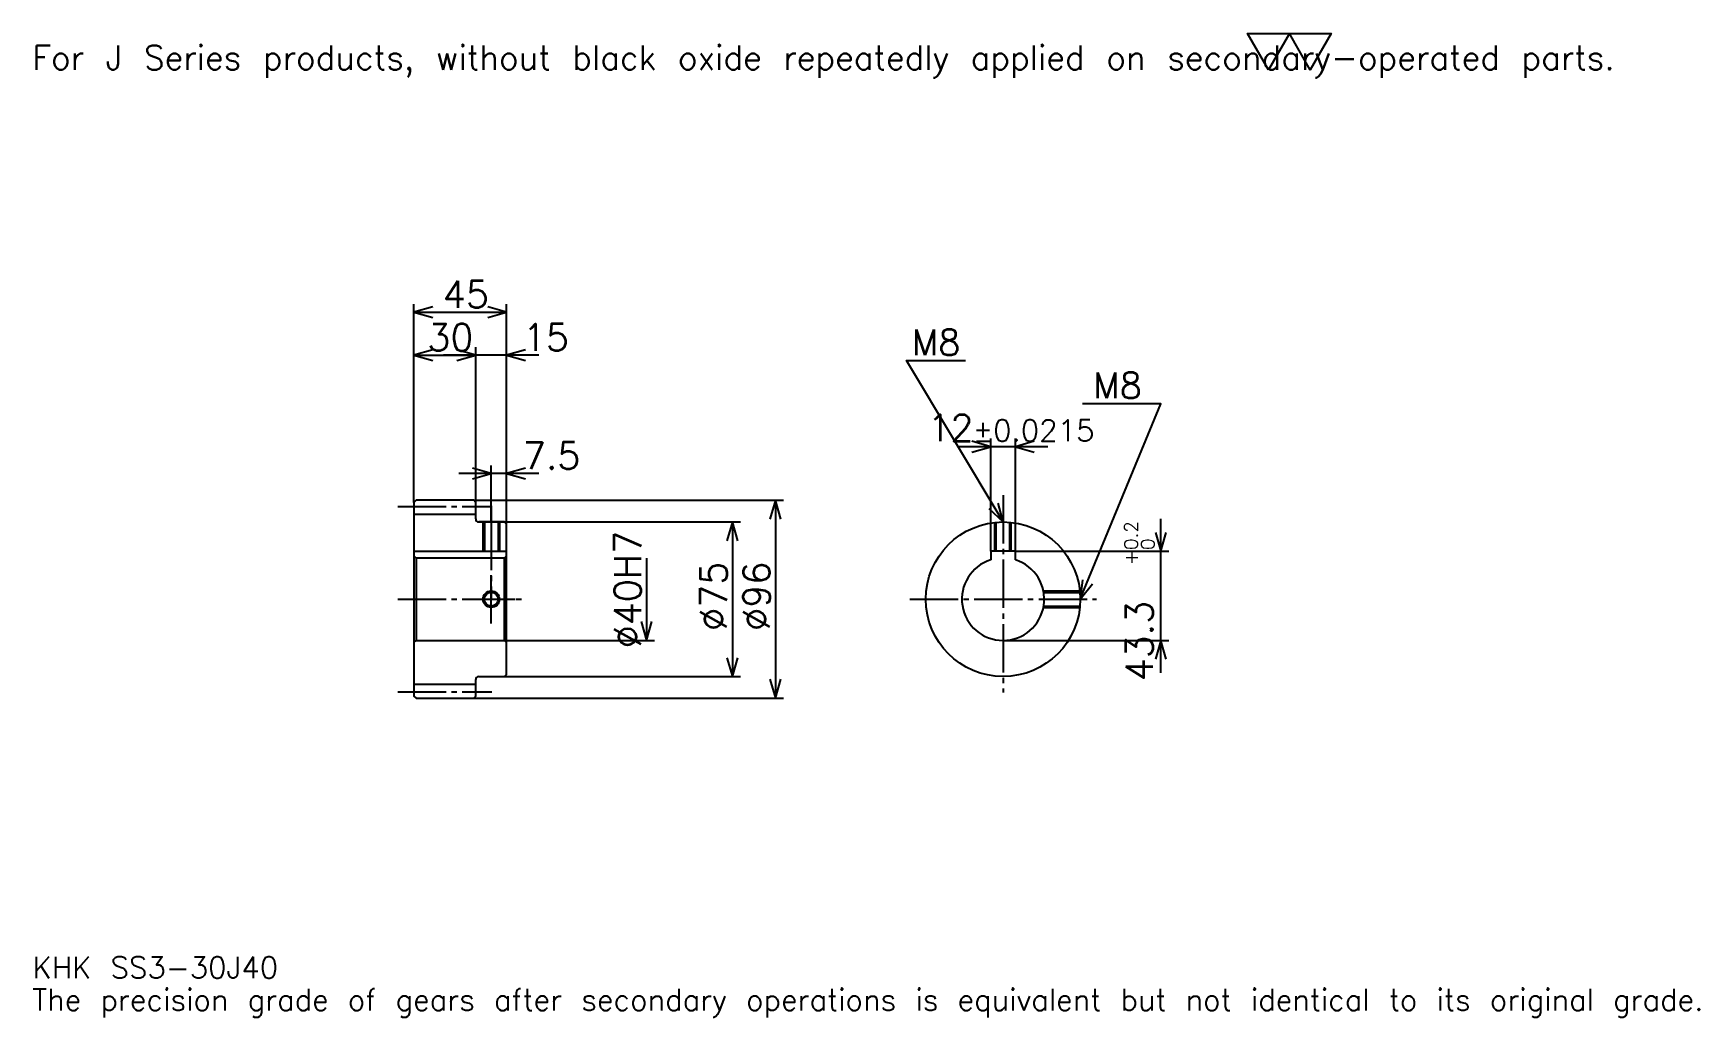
# Model space of a CAD drawing. Extents: x 27 to 835, y 10 to 487.
import ezdxf

# ---------------------------------------------------------------- set-up
doc = ezdxf.new("R2010")
doc.units = 0
doc.linetypes.add('DASHDOT', pattern=[31.304349, 23.478261, -2.608696, 2.608696, -2.608696])
doc.layers.get('0').update_dxf_attribs({"linetype": 'CONTINUOUS'})
doc.layers.add('DASHDOT', color=6, linetype='DASHDOT')
doc.styles.add('KANJI', font='TXT', dxfattribs={"bigfont": 'BIGFONT'})

msp = doc.modelspace()

# ---------------------------------------------------------------- linework, layer by layer
at = {"color": 5}
for p, q in [((211.304337, 260.608704), (211.304337, 355.82608)), ((211.304337, 351.913025), (256.304321, 351.913025)), ((256.304321, 260.608704), (256.304321, 355.82608)), ((241.304337, 260.608704), (241.304337, 334.956512)), ((211.304337, 331.043457), (241.304337, 331.043457)), ((271.956512, 331.043457), (225.652161, 331.043457)), ((518.934753, 286.630432), (475.630432, 286.630432)), ((491.282593, 235.908691), (491.282593, 290.543457)), ((503.282593, 235.908691), (503.282593, 290.543457)), ((248.804337, 260.608704), (248.804337, 277.565216)), ((271.956512, 273.652161), (233.152161, 273.652161)), ((211.304337, 259.608704), (211.304337, 260.608704)), ((240.304337, 260.608704), (256.304321, 260.608704)), ((241.304337, 259.608704), (241.304337, 260.608704)), ((248.804337, 250.108688), (248.804337, 260.608704)), ((248.804337, 250.108688), (248.804337, 260.608704)), ((256.304321, 260.608704), (390.652161, 260.608704)), ((256.304321, 249.108688), (256.304321, 260.608704)), ((386.739136, 260.608704), (386.739136, 164.608688)), ((573.913025, 176.956512), (573.913025, 251.560852)), ((242.804337, 250.108688), (256.304321, 250.108688)), ((256.304321, 250.108688), (369.782593, 250.108688)), ((365.869568, 250.108688), (365.869568, 175.108688)), ((503.282593, 235.908691), (577.826111, 235.908691)), ((324.130432, 232.608688), (324.130432, 192.608688)), ((256.304321, 192.608688), (328.043457, 192.608688)), ((497.282593, 192.608688), (577.826111, 192.608688)), ((242.804337, 175.108688), (256.304321, 175.108688)), ((256.304321, 175.108688), (369.782593, 175.108688)), ((240.304337, 164.608688), (256.304321, 164.608688)), ((256.304321, 164.608688), (390.652161, 164.608688))]:
    msp.add_line(p, q, dxfattribs=at)
at = {"color": 4}
for p, q in [((211.304337, 253.858688), (241.304337, 253.858688)), ((211.304337, 235.908691), (256.304321, 235.908691)), ((212.304337, 232.608688), (212.304337, 192.608688)), ((255.304337, 232.608688), (256.304321, 233.608688)), ((255.304337, 192.608688), (256.304321, 191.608688)), ((211.304337, 171.358688), (241.304337, 171.358688))]:
    msp.add_line(p, q, dxfattribs=at)
at = {"color": 7}
msp.add_lwpolyline([(626.086975, 469.565216), (615.913086, 487.200012), (656.608704, 487.200012), (646.434814, 469.565216), (636.260864, 487.200012), (626.086975, 469.565216)], dxfattribs=at)
at = {"color": 5}
for points in [[(220.434769, 354.521729), (211.304337, 351.913025), (220.434769, 349.304352)], [(247.173904, 349.304352), (256.304321, 351.913025), (247.173904, 354.521729)], [(220.434769, 333.652161), (211.304337, 331.043457), (220.434769, 328.434784)], [(232.173904, 328.434784), (241.304337, 331.043457), (232.173904, 333.652161)], [(232.173904, 328.434784), (241.304337, 331.043457), (232.173904, 333.652161)], [(265.434784, 333.652161), (256.304321, 331.043457), (265.434784, 328.434784)], [(497.282593, 250.108688), (450.32608, 328.369568), (479.021729, 328.369568)], [(534.782593, 212.608688), (573.913025, 307.5), (535.826111, 307.5)], [(482.152161, 284.021729), (491.282593, 286.630432), (482.152161, 289.239136)], [(512.413025, 289.239136), (503.282593, 286.630432), (512.413025, 284.021729)], [(239.673904, 271.043457), (248.804337, 273.652161), (239.673904, 276.260864)], [(265.434784, 276.260864), (256.304321, 273.652161), (265.434784, 271.043457)], [(389.347809, 251.478256), (386.739136, 260.608704), (384.130432, 251.478256)], [(490.348083, 256.595825), (497.282593, 250.108688), (494.82196, 259.280151)], [(368.478241, 240.978256), (365.869568, 250.108688), (363.260864, 240.978256)], [(571.304321, 245.039124), (573.913025, 235.908691), (576.521729, 245.039124)], [(535.851685, 222.044113), (534.782593, 212.608688), (540.67511, 220.055084)], [(321.521729, 201.73912), (324.130432, 192.608688), (326.739136, 201.73912)], [(576.521729, 183.478256), (573.913025, 192.608688), (571.304321, 183.478256)], [(363.260864, 184.23912), (365.869568, 175.108688), (368.478241, 184.23912)], [(384.130432, 173.73912), (386.739136, 164.608688), (389.347809, 173.73912)]]:
    msp.add_lwpolyline(points, dxfattribs=at)
at = {"color": 4}
for points in [[(241.304337, 251.608688), (241.304337, 259.608704), (240.304337, 260.608704), (212.304337, 260.608704), (211.304337, 259.608704), (211.304337, 191.608688)], [(242.804337, 175.108688), (255.304337, 175.108688), (256.304321, 176.108688), (256.304321, 249.108688), (255.304337, 250.108688), (242.804337, 250.108688)], [(244.804337, 250.108688), (244.804337, 235.908691)], [(245.47934, 250.108688), (245.47934, 235.908691)], [(252.129333, 250.108688), (252.129333, 235.908691)], [(252.804337, 250.108688), (252.804337, 235.908691)], [(493.282593, 235.908691), (493.282593, 249.894745)], [(493.957581, 235.908691), (493.957581, 249.960999)], [(500.607605, 235.908691), (500.607605, 249.960999)], [(501.282593, 235.908691), (501.282593, 249.894745)], [(503.282593, 231.687469), (503.282593, 235.908691), (491.282593, 235.908691), (491.282593, 231.687469)], [(211.304337, 191.608688), (212.304337, 192.608688), (255.304337, 192.608688), (255.304337, 232.608688), (212.304337, 232.608688), (211.304337, 233.608688)], [(516.87854, 216.608688), (534.568665, 216.608688)], [(517.004272, 215.933685), (534.634888, 215.933685)], [(516.87854, 208.608688), (534.568665, 208.608688)], [(517.004272, 209.283691), (534.634888, 209.283691)], [(211.304337, 191.608688), (211.304337, 165.608688), (212.304337, 164.608688), (240.304337, 164.608688), (241.304337, 165.608688), (241.304337, 173.608688)]]:
    msp.add_lwpolyline(points, dxfattribs=at)
for centre, radius in [((497.282593, 212.608688), 37.5), ((248.804337, 212.608688), 3.325)]:
    msp.add_circle(centre, radius, dxfattribs=at)
at = {"color": 7}
msp.add_circle((248.804337, 212.608688), 4, dxfattribs=at)
at = {"color": 4}
for centre, radius, start, end in [((242.804337, 251.608688), 1.5, 180, 270), ((497.282593, 212.608688), 20, 107.457602748, 72.542397252), ((242.804337, 173.608688), 1.5, 90, 180)]:
    msp.add_arc(centre, radius, start, end, dxfattribs=at)
at = {"layer": 'DASHDOT', "color": 7}
for p, q in [((497.282593, 263.152161), (497.282593, 167.282593)), ((203.478256, 257.608704), (249.130432, 257.608704)), ((248.804337, 250.108688), (248.804337, 212.608688)), ((203.478256, 212.608688), (264.130432, 212.608688)), ((451.956512, 212.608688), (542.608704, 212.608688)), ((203.478256, 167.608688), (249.130432, 167.608688))]:
    msp.add_line(p, q, dxfattribs=at)
for points in [[(248.804337, 257.934784), (248.804337, 228.082596)], [(248.804337, 200.782608), (248.804337, 224.434769)], [(236.978241, 212.608688), (260.630432, 212.608688)]]:
    msp.add_lwpolyline(points, dxfattribs=at)

# ---------------------------------------------------------------- texts
at = {"color": 7, "style": 'KANJI'}
for s, height, p in [('For J Series products, without black oxide repeatedly applied on secondary-operated parts.', 11.73913, (26.086956, 469.565216)), ('45', 13.043478, (225.32608, 354)), ('30', 13.043478, (217.82608, 333.130432)), ('15', 13.043478, (264.130432, 333.130432)), ('M8', 12.52174, (452.934753, 330.978271)), ('M8', 12.52174, (541.043457, 310.108704)), ('12', 13.043478, (460.575684, 289.239136)), ('%%p0.0215', 10.434783, (482.617554, 289.239136)), ('7.5', 13.043478, (264.130432, 275.739136)), ('KHK SS3-30J40', 10.434783, (26.086956, 28.695652)), ('The precision grade of gears after secondary operations is equivalent but not identical to its original grade.', 10.434783, (26.086956, 13.043478))]:
    msp.add_text(s, height=height, dxfattribs=at).set_placement(p)
for s, height, p in [('%%c40H7', 13.043478, (321.521729, 188.804337)), ('0.2', 6.521739, (562.695679, 236.498749)), ('+', 6.521739, (562.695679, 229.194397)), ('0', 6.521739, (570.782593, 236.498749)), ('%%c75', 13.043478, (363.260864, 197.282593)), ('%%c96', 13.043478, (384.130432, 197.282593)), ('43.3', 13.043478, (570, 172.737061))]:
    msp.add_text(s, height=height, rotation=90, dxfattribs=at).set_placement(p)

doc.saveas('drawing.dxf')
